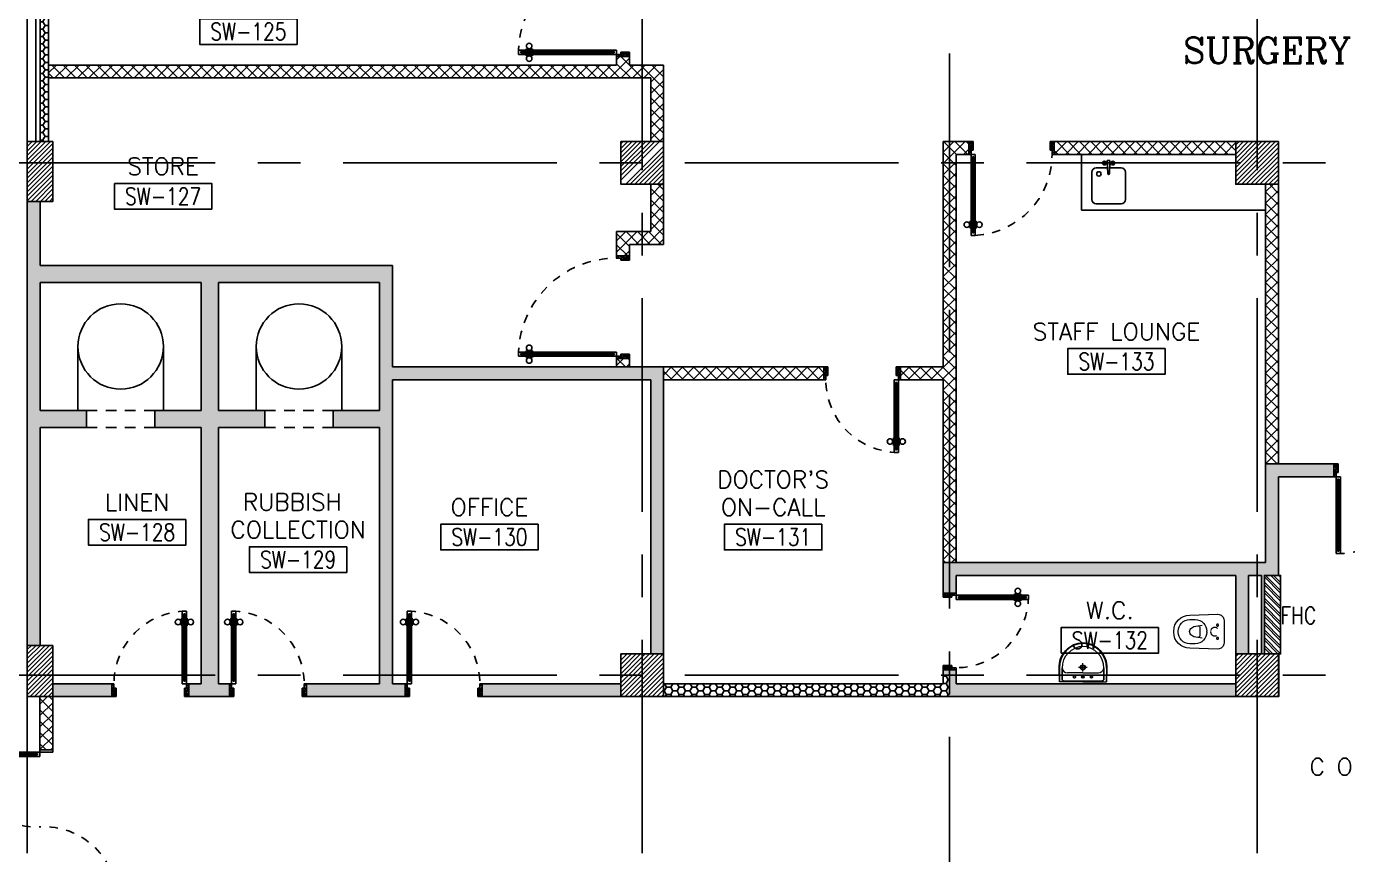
# Model space of a CAD drawing. Extents: x 276011.4 to 276105.3, y 57291.9 to 57371.4.
# Drawn here: x 276062.41 to 276077.87, y 57327.88 to 57337.58 of the extents above; entities that cross this region are included whole.
import ezdxf
from ezdxf.enums import TextEntityAlignment as Align

# ---------------------------------------------------------------- set-up
doc = ezdxf.new("R2010")
doc.units = 0
doc.header["$MEASUREMENT"] = 0
for name, pattern in [('CENTERX2', [4, 2.5, -0.5, 0.5, -0.5]), ('DASHED', [0.75, 0.5, -0.25]), ('HIDDEN', [0.375, 0.25, -0.125]), ('HIDDEN2', [0.1875, 0.125, -0.0625])]:
    doc.linetypes.add(name, pattern=pattern)
doc.layers.get('0').update_dxf_attribs({"linetype": 'CONTINUOUS'})
for name, color, linetype in [('AXES', 11, 'CENTERX2'), ('COL', 5, 'CONTINUOUS'), ('DOOR', 7, 'CONTINUOUS'), ('FHC', 2, 'CONTINUOUS'), ('FIX', 3, 'CONTINUOUS'), ('HAT', 8, 'CONTINUOUS'), ('INSUL', 4, 'CONTINUOUS'), ('ME-FIX', 3, 'CONTINUOUS'), ('RM-BOX', 4, 'CONTINUOUS'), ('RM-NAME', 2, 'CONTINUOUS'), ('RM-NO', 2, 'CONTINUOUS'), ('SHAFT', 3, 'CONTINUOUS'), ('SUNI-FUR', 11, 'CONTINUOUS'), ('WALL', 2, 'CONTINUOUS'), ('WallType', 11, 'CONTINUOUS'), ('WallType2', 3, 'CONTINUOUS')]:
    doc.layers.add(name, color=color, linetype=linetype)
doc.styles.add('ROMANC', font='romanc', dxfattribs={"height": 0.1})
doc.styles.add('ROMANS', font='ROMANS.shx', dxfattribs={"width": 0.6})
pattern_1 = [(0, (0, 0), (0.075, 0.04330127), [0.05, -0.1]), (120, (0, 0), (-0.074999999836, 0.043301270284), [0.05, -0.1]), (60, (0, 0), (1.64e-10, 0.086602540284), [-0.1, 0.05])]
pattern_2 = [(45, (0, 0), (-0.066291260736, 0.066291260736), []), (135, (0, 0), (-0.066291260736, -0.066291260736), [])]

# ---------------------------------------------------------------- blocks, each defined once
blk = doc.blocks.new('RM1')
at = {"layer": 'RM-BOX'}
blk.add_lwpolyline([(570, -200), (-570, -200), (-570, -500), (570, -500)], close=True, dxfattribs=at)
at = {"layer": 'RM-NAME', "style": 'ROMANS'}
for tag, p in [('ROOMNAME1', (0, 324)), ('ROOMNAME2', (0, 0))]:
    blk.add_attdef(tag, text='', height=200, dxfattribs=at).set_placement(p, align=Align.MIDDLE)
at = {"layer": 'RM-NO', "style": 'ROMANS', "width": 0.8}
blk.add_attdef('ROOMNO', text='', height=200, dxfattribs=at).set_placement((0, -350), align=Align.MIDDLE)
blk = doc.blocks.new('*X43')
at = {"color": 0}
for p, q in [((227926, 149490), (228426, 149990)), ((227929, 149546), (228373, 149990)), ((227929, 149599), (228319, 149990)), ((227929, 149652), (228266, 149990)), ((227929, 149705), (228213, 149990)), ((227929, 149758), (228160, 149990)), ((227929, 149811), (228107, 149990)), ((227929, 149864), (228054, 149990)), ((227929, 149917), (228001, 149990)), ((227929, 149970), (227948, 149990)), ((227979, 149490), (228429, 149940)), ((228032, 149490), (228429, 149887)), ((228085, 149490), (228429, 149834)), ((228138, 149490), (228429, 149781)), ((228191, 149490), (228429, 149728)), ((228244, 149490), (228429, 149675)), ((228297, 149490), (228429, 149622)), ((228350, 149490), (228429, 149568)), ((228403, 149490), (228429, 149515))]:
    blk.add_line(p, q, dxfattribs=at)
blk = doc.blocks.new('COL50')
at = {"layer": 'COL'}
blk.add_lwpolyline([(-250, 250), (-250, -250), (250, -250), (250, 250)], close=True, dxfattribs=at)
blk = doc.blocks.new('*X40')
at = {"color": 0}
for p, q in [((235129, 149533), (235585, 149990)), ((235129, 149586), (235532, 149990)), ((235129, 149639), (235479, 149990)), ((235129, 149692), (235426, 149990)), ((235129, 149745), (235373, 149990)), ((235129, 149798), (235320, 149990)), ((235129, 149851), (235267, 149990)), ((235129, 149905), (235214, 149990)), ((235129, 149958), (235161, 149990)), ((235138, 149490), (235629, 149980)), ((235191, 149490), (235629, 149927)), ((235244, 149490), (235629, 149874)), ((235297, 149490), (235629, 149821)), ((235350, 149490), (235629, 149768)), ((235403, 149490), (235629, 149715)), ((235456, 149490), (235629, 149662)), ((235509, 149490), (235629, 149609)), ((235562, 149490), (235629, 149556)), ((235615, 149490), (235629, 149503))]:
    blk.add_line(p, q, dxfattribs=at)
blk = doc.blocks.new('*X44')
at = {"color": 0}
for p, q in [((227929, 155538), (228380, 155990)), ((227929, 155592), (228327, 155990)), ((227929, 155645), (228274, 155990)), ((227929, 155698), (228221, 155990)), ((227929, 155751), (228168, 155990)), ((227929, 155804), (228115, 155990)), ((227929, 155857), (228062, 155990)), ((227929, 155910), (228009, 155990)), ((227929, 155963), (227956, 155990)), ((227986, 155490), (228429, 155932)), ((228039, 155490), (228429, 155879)), ((228092, 155490), (228429, 155826)), ((228145, 155490), (228429, 155773)), ((228198, 155490), (228429, 155720)), ((228251, 155490), (228429, 155667)), ((228304, 155490), (228429, 155614)), ((228357, 155490), (228429, 155561)), ((228410, 155490), (228429, 155508))]:
    blk.add_line(p, q, dxfattribs=at)
blk = doc.blocks.new('*X37')
at = {"color": 0}
for p, q in [((235129, 155526), (235592, 155990)), ((235129, 155579), (235539, 155990)), ((235129, 155632), (235486, 155990)), ((235129, 155685), (235433, 155990)), ((235129, 155738), (235380, 155990)), ((235129, 155791), (235327, 155990)), ((235129, 155844), (235274, 155990)), ((235129, 155897), (235221, 155990)), ((235129, 155950), (235168, 155990)), ((235145, 155490), (235629, 155973)), ((235198, 155490), (235629, 155920)), ((235251, 155490), (235629, 155867)), ((235304, 155490), (235629, 155814)), ((235357, 155490), (235629, 155761)), ((235410, 155490), (235629, 155708)), ((235464, 155490), (235629, 155655)), ((235517, 155490), (235629, 155602)), ((235570, 155490), (235629, 155549)), ((235623, 155490), (235629, 155496))]:
    blk.add_line(p, q, dxfattribs=at)
blk = doc.blocks.new('DOOR100')
at = {"layer": 'DOOR', "color": 0, "linetype": 'ByBlock'}
for p, q in [((-25, 1300), (-75, 1300)), ((-75, 1300), (-25, 1300)), ((-75, 1250), (-75, 1300)), ((-58, 1250), (-75, 1250)), ((-42, 1270), (-58, 1270)), ((-58, 1250), (-58, 1270)), ((-42, 1250), (-42, 1270)), ((-25, 1250), (-42, 1250)), ((-25, 1250), (-25, 1300)), ((-82, 1205), (-91, 1205)), ((-91, 1205), (-91, 1140)), ((-82, 1140), (-91, 1140)), ((-75, 1218), (-82, 1218)), ((-82, 1128), (-82, 1218)), ((-82, 1205), (-82, 1140)), ((-75, 1128), (-82, 1128)), ((-25, 1218), (-18, 1218)), ((-25, 1128), (-18, 1128)), ((-18, 1128), (-18, 1218)), ((-18, 1205), (-9, 1205)), ((-18, 1205), (-18, 1140)), ((-18, 1140), (-9, 1140)), ((-9, 1205), (-9, 1140)), ((-75, 200), (-58, 200)), ((-75, 150), (-75, 200)), ((-58, 200), (-58, 180)), ((-58, 180), (-42, 180)), ((-42, 200), (-25, 200)), ((-42, 180), (-42, 200)), ((-25, 200), (-25, 150)), ((-1200, 0), (-1200, 150)), ((-1200, 150), (-1175, 150)), ((-1200, 150), (-1200, 0)), ((-1150, 0), (-1200, 0)), ((-1175, 150), (-1175, 100)), ((-1175, 100), (-1150, 100)), ((-1150, 100), (-1150, 0)), ((-75, 150), (-25, 150)), ((-50, 100), (-50, 0)), ((-25, 100), (-50, 100)), ((-50, 0), (0, 0)), ((0, 150), (-25, 150)), ((-25, 150), (-25, 100)), ((0, 150), (0, 0))]:
    blk.add_line(p, q, dxfattribs=at)
at = {"layer": 'DOOR', "linetype": 'ByBlock'}
for p, q in [((-75, 1250), (-75, 200)), ((-58, 200), (-58, 1250)), ((-42, 200), (-42, 1250)), ((-25, 200), (-25, 1250)), ((0, 0), (0, 150))]:
    blk.add_line(p, q, dxfattribs=at)
at = {"layer": 'DOOR', "color": 9, "linetype": 'ByBlock'}
for p, q in [((-1150, 0), (-1200, 114)), ((-1150, 0), (-1200, 40)), ((-1150, 0), (-1163, 100)), ((-50, 0), (0, 114)), ((-50, 0), (-37, 100)), ((-50, 0), (0, 40))]:
    blk.add_line(p, q, dxfattribs=at)
at = {"layer": 'DOOR', "color": 0, "linetype": 'ByBlock'}
for centre in [(-124, 1173), (24, 1173)]:
    blk.add_circle(centre, 32.4, dxfattribs=at)
at = {"layer": 'DOOR', "linetype": 'HIDDEN', "ltscale": 0.5}
blk.add_arc((-25, 150), 1150, 90, 180.0001, dxfattribs=at)
at = {"layer": 'DOOR', "color": 9, "linetype": 'ByBlock'}
for centre, radius, start, end in [((-1150, 0), 154, 103.7142, 108.8947), ((-1150, 0), 134, 100.72, 111.8402), ((-1150, 0), 94.4, 90, 121.9818), ((-1150, 0), 74.4, 90, 132.2236), ((-1150, 0), 54.4, 90, 156.7926), ((-1150, 0), 34.4, 90, 180), ((-1150, 0), 14.4, 90, 180), ((-50, 0), 94.4, 58.0182, 90), ((-50, 0), 74.4, 47.7764, 90), ((-50, 0), 54.4, 23.2074, 90), ((-50, 0), 34.4, 0, 90), ((-50, 0), 14.4, 0, 90), ((-50, 0), 134, 68.1598, 79.28), ((-50, 0), 114, 64.0838, 77.3774), ((-50, 0), 154, 71.1053, 76.2858)]:
    blk.add_arc(centre, radius, start, end, dxfattribs=at)
blk = doc.blocks.new('DOOR90')
at = {"layer": 'DOOR', "color": 0, "linetype": 'ByBlock'}
for p, q in [((-150, 0), (-150, -25)), ((-150, 0), (0, 0)), ((0, -50), (0, 0)), ((-1000, -25), (-1000, -75)), ((-1000, -75), (-1000, -25)), ((-950, -25), (-1000, -25)), ((-950, -75), (-1000, -75)), ((-970, -42), (-970, -58)), ((-950, -42), (-970, -42)), ((-950, -58), (-970, -58)), ((-950, -25), (-950, -42)), ((-950, -58), (-950, -75)), ((-918, -25), (-918, -18)), ((-828, -18), (-918, -18)), ((-918, -75), (-918, -82)), ((-828, -82), (-918, -82)), ((-905, -18), (-905, -9)), ((-905, -9), (-840, -9)), ((-905, -18), (-840, -18)), ((-905, -82), (-905, -91)), ((-905, -82), (-840, -82)), ((-905, -91), (-840, -91)), ((-840, -18), (-840, -9)), ((-840, -82), (-840, -91)), ((-828, -25), (-828, -18)), ((-828, -75), (-828, -82)), ((-200, -42), (-200, -25)), ((-200, -25), (-150, -25)), ((-180, -42), (-200, -42)), ((-200, -75), (-200, -58)), ((-200, -58), (-180, -58)), ((-150, -75), (-200, -75)), ((-180, -58), (-180, -42)), ((-150, -75), (-150, -25)), ((-150, -25), (-100, -25)), ((-100, -25), (-100, -50)), ((-100, -50), (0, -50)), ((-150, -900), (-150, -875)), ((-150, -875), (-100, -875)), ((0, -900), (-150, -900)), ((-150, -900), (0, -900)), ((-100, -850), (0, -850)), ((-100, -875), (-100, -850)), ((0, -850), (0, -900))]:
    blk.add_line(p, q, dxfattribs=at)
at = {"layer": 'DOOR', "color": 9, "linetype": 'ByBlock'}
for p, q in [((0, -50), (-114, 0)), ((0, -50), (-40, 0)), ((0, -50), (-100, -37)), ((0, -850), (-114, -900)), ((0, -850), (-100, -863)), ((0, -850), (-40, -900))]:
    blk.add_line(p, q, dxfattribs=at)
at = {"layer": 'DOOR', "linetype": 'ByBlock'}
for p, q in [((-200, -25), (-950, -25)), ((-200, -42), (-950, -42)), ((-200, -58), (-950, -58)), ((-950, -75), (-200, -75))]:
    blk.add_line(p, q, dxfattribs=at)
at = {"layer": 'DOOR', "color": 0, "linetype": 'ByBlock'}
for centre in [(-873, 24), (-873, -124)]:
    blk.add_circle(centre, 32.4, dxfattribs=at)
at = {"layer": 'DOOR', "color": 9, "linetype": 'ByBlock'}
for centre, radius, start, end in [((0, -50), 154, 161.1053, 166.2858), ((0, -50), 134, 158.1598, 169.28), ((0, -50), 94.4, 148.0182, 180), ((0, -50), 74.4, 137.7764, 180), ((0, -50), 114, 154.0838, 167.3774), ((0, -50), 54.4, 113.2074, 180), ((0, -50), 34.4, 90, 180), ((0, -50), 14.4, 90, 180), ((0, -850), 154, 193.7142, 198.8947), ((0, -850), 134, 190.72, 201.8402), ((0, -850), 94.4, 180, 211.9818), ((0, -850), 74.4, 180, 222.2236), ((0, -850), 54.4, 180, 246.7926), ((0, -850), 34.4, 180, 270), ((0, -850), 14.4, 180, 270)]:
    blk.add_arc(centre, radius, start, end, dxfattribs=at)
at = {"layer": 'DOOR', "linetype": 'HIDDEN', "ltscale": 0.5}
blk.add_arc((-150, -25), 850, 180, 270, dxfattribs=at)
blk = doc.blocks.new('A$C272A55A0')
at = {"layer": 'DOOR', "color": 0, "linetype": 'ByBlock'}
for p, q in [((0, 900), (0, 1050)), ((50, 1050), (0, 1050)), ((25, 950), (50, 950)), ((25, 900), (25, 950)), ((50, 950), (50, 1050)), ((1750, 950), (1750, 1050)), ((1750, 1050), (1800, 1050)), ((1775, 950), (1750, 950)), ((1775, 900), (1775, 950)), ((1800, 1050), (1800, 900)), ((0, 900), (25, 900)), ((75, 900), (25, 900)), ((25, 850), (25, 900)), ((42, 850), (25, 850)), ((58, 870), (42, 870)), ((42, 870), (42, 850)), ((58, 850), (58, 870)), ((75, 850), (58, 850)), ((75, 900), (75, 850)), ((1725, 900), (1775, 900)), ((1725, 900), (1725, 850)), ((1725, 850), (1742, 850)), ((1742, 870), (1758, 870)), ((1742, 850), (1742, 870)), ((1758, 870), (1758, 850)), ((1758, 850), (1775, 850)), ((1800, 900), (1775, 900)), ((1775, 850), (1775, 900)), ((1718, 160), (1709, 160)), ((1709, 95), (1709, 160)), ((1725, 173), (1718, 173)), ((1718, 173), (1718, 83)), ((1718, 95), (1718, 160)), ((1775, 173), (1782, 173)), ((1782, 173), (1782, 83)), ((1782, 160), (1791, 160)), ((1782, 95), (1782, 160)), ((1791, 95), (1791, 160)), ((25, 50), (42, 50)), ((25, 50), (25, 0)), ((25, 0), (75, 0)), ((75, 0), (25, 0)), ((42, 50), (42, 30)), ((42, 30), (58, 30)), ((58, 50), (75, 50)), ((58, 50), (58, 30)), ((75, 50), (75, 0)), ((1718, 95), (1709, 95)), ((1725, 83), (1718, 83)), ((1742, 50), (1725, 50)), ((1725, 50), (1725, 0)), ((1775, 0), (1725, 0)), ((1725, 0), (1775, 0)), ((1742, 50), (1742, 30)), ((1758, 30), (1742, 30)), ((1775, 50), (1758, 50)), ((1758, 50), (1758, 30)), ((1775, 83), (1782, 83)), ((1775, 50), (1775, 0)), ((1782, 95), (1791, 95))]:
    blk.add_line(p, q, dxfattribs=at)
at = {"layer": 'DOOR', "color": 9, "linetype": 'ByBlock'}
for p, q in [((50, 1050), (0, 1010)), ((50, 1050), (0, 937)), ((50, 1050), (37, 950)), ((1750, 1050), (1800, 1010)), ((1750, 1050), (1800, 937)), ((1750, 1050), (1763, 950))]:
    blk.add_line(p, q, dxfattribs=at)
at = {"layer": 'DOOR', "linetype": 'ByBlock'}
for p, q in [((25, 850), (25, 50)), ((42, 850), (42, 50)), ((58, 850), (58, 50)), ((75, 50), (75, 850)), ((1725, 50), (1725, 850)), ((1742, 850), (1742, 50)), ((1758, 850), (1758, 50)), ((1775, 850), (1775, 50))]:
    blk.add_line(p, q, dxfattribs=at)
at = {"layer": 'DOOR', "color": 0, "linetype": 'ByBlock'}
for centre in [(1676, 128), (1824, 128)]:
    blk.add_circle(centre, 32.4, dxfattribs=at)
at = {"layer": 'DOOR', "color": 9, "linetype": 'ByBlock'}
for centre, radius, start, end in [((50, 1050), 54.4, 203.2074, 270), ((50, 1050), 74.4, 227.7764, 270), ((50, 1050), 94.4, 238.0182, 270), ((50, 1050), 114, 244.0838, 257.3774), ((50, 1050), 34.4, 180, 270), ((50, 1050), 14.4, 180, 270), ((1750, 1050), 14.4, 270, 0), ((1750, 1050), 34.4, 270, 0), ((1750, 1050), 54.4, 270, 336.7926), ((1750, 1050), 74.4, 270, 312.2236), ((1750, 1050), 94.4, 270, 301.9818), ((1750, 1050), 114, 282.6226, 295.9162), ((50, 1050), 134, 248.1598, 259.28), ((50, 1050), 154, 251.1053, 256.2858), ((1750, 1050), 134, 280.72, 291.8402), ((1750, 1050), 154, 283.7142, 288.8947)]:
    blk.add_arc(centre, radius, start, end, dxfattribs=at)
at = {"layer": 'DOOR', "linetype": 'HIDDEN', "ltscale": 0.5}
for centre, start, end in [((50, 851), 268.3174, 3.2965), ((1750, 851), 176.7035, 271.6826)]:
    blk.add_arc(centre, 851, start, end, dxfattribs=at)
at = {"layer": 'WALL', "linetype": 'ByBlock'}
blk.add_line((1800, 900), (1800, 1050), dxfattribs=at)
blk = doc.blocks.new('C11')
at = {"layer": 'HAT'}
h = blk.add_hatch(dxfattribs=at)
h.set_pattern_fill('ANSI31', color=256, scale=300, style=0)
h.set_pattern_definition([(45, (-248556.182, -75061.005), (-26.5165043, 26.5165043), [])])
h.paths.add_polyline_path([(300, 700), (0, 700), (0, 350), (300, 350)])
h.paths.add_polyline_path([(300, 350), (0, 350), (0, 0), (300, 0)])
at = {"layer": 'COL'}
blk.add_lwpolyline([(300, 700), (300, 0), (0, 0), (0, 700)], close=True, dxfattribs=at)
blk = doc.blocks.new('DOOR-10')
at = {"layer": 'DOOR', "color": 0, "linetype": 'ByBlock'}
for p, q in [((-26, 1100), (-76, 1100)), ((-76, 1100), (-26, 1100)), ((-76, 1050), (-76, 1100)), ((-26, 1050), (-26, 1100)), ((-83, 1005), (-92, 1005)), ((-92, 1005), (-92, 940)), ((-83, 940), (-92, 940)), ((-76, 1018), (-83, 1018)), ((-83, 928), (-83, 1018)), ((-83, 1005), (-83, 940)), ((-59, 1050), (-76, 1050)), ((-43, 1070), (-59, 1070)), ((-59, 1050), (-59, 1070)), ((-43, 1050), (-43, 1070)), ((-26, 1050), (-43, 1050)), ((-26, 1018), (-18, 1018)), ((-18, 928), (-18, 1018)), ((-18, 1005), (-9, 1005)), ((-18, 1005), (-18, 940)), ((-18, 940), (-9, 940)), ((-9, 1005), (-9, 940)), ((-76, 928), (-83, 928)), ((-26, 928), (-18, 928)), ((-76, 200), (-59, 200)), ((-76, 150), (-76, 200)), ((-59, 200), (-59, 180)), ((-59, 180), (-43, 180)), ((-43, 200), (-26, 200)), ((-43, 180), (-43, 200)), ((-26, 200), (-26, 150)), ((-1001, 0), (-1001, 150)), ((-1001, 150), (-976, 150)), ((-1001, 150), (-1001, 0)), ((-951, 0), (-1001, 0)), ((-976, 150), (-976, 100)), ((-976, 100), (-951, 100)), ((-951, 100), (-951, 0)), ((-76, 150), (-26, 150)), ((-51, 100), (-51, 0)), ((-26, 100), (-51, 100)), ((-51, 0), (-1, 0)), ((-1, 150), (-26, 150)), ((-26, 150), (-26, 100))]:
    blk.add_line(p, q, dxfattribs=at)
at = {"layer": 'DOOR', "linetype": 'ByBlock'}
for p, q in [((-76, 1050), (-76, 200)), ((-59, 200), (-59, 1050)), ((-43, 200), (-43, 1050)), ((-26, 200), (-26, 1050))]:
    blk.add_line(p, q, dxfattribs=at)
at = {"layer": 'DOOR', "color": 9, "linetype": 'ByBlock'}
for p, q in [((-951, 0), (-1001, 114)), ((-951, 0), (-1001, 40)), ((-951, 0), (-964, 100)), ((-51, 0), (-1, 114)), ((-51, 0), (-37, 100)), ((-51, 0), (-1, 40)), ((-1, 0), (-1, 150))]:
    blk.add_line(p, q, dxfattribs=at)
at = {"layer": 'DOOR', "color": 0, "linetype": 'ByBlock'}
for centre in [(-124, 973), (23, 973)]:
    blk.add_circle(centre, 32.4, dxfattribs=at)
at = {"layer": 'DOOR', "linetype": 'HIDDEN', "ltscale": 0.5}
blk.add_arc((-23, 149), 952, 93.1482, 179.9482, dxfattribs=at)
at = {"layer": 'DOOR', "color": 9, "linetype": 'ByBlock'}
for centre, radius, start, end in [((-951, 0), 154, 103.7142, 108.8947), ((-951, 0), 134, 100.72, 111.8402), ((-951, 0), 94.4, 90, 121.9818), ((-951, 0), 74.4, 90, 132.2236), ((-951, 0), 54.4, 90, 156.7926), ((-951, 0), 34.4, 90, 180), ((-951, 0), 14.4, 90, 180), ((-51, 0), 94.4, 58.0182, 90), ((-51, 0), 74.4, 47.7764, 90), ((-51, 0), 54.4, 23.2074, 90), ((-51, 0), 34.4, 0, 90), ((-51, 0), 14.4, 0, 90), ((-51, 0), 134, 68.1598, 79.28), ((-51, 0), 114, 64.0838, 77.3774), ((-51, 0), 154, 71.1053, 76.2858)]:
    blk.add_arc(centre, radius, start, end, dxfattribs=at)
blk = doc.blocks.new('fe-door')
at = {"layer": 'DOOR', "color": 0, "linetype": 'ByBlock'}
for p, q in [((-900, 1775), (-900, 1725)), ((-900, 1725), (-900, 1775)), ((-850, 1775), (-900, 1775)), ((-850, 1725), (-900, 1725)), ((-870, 1758), (-870, 1742)), ((-850, 1758), (-870, 1758)), ((-850, 1742), (-870, 1742)), ((-850, 1775), (-850, 1758)), ((-850, 1742), (-850, 1725)), ((-818, 1775), (-818, 1782)), ((-728, 1782), (-818, 1782)), ((-818, 1725), (-818, 1718)), ((-728, 1718), (-818, 1718)), ((-805, 1782), (-805, 1791)), ((-805, 1791), (-740, 1791)), ((-805, 1782), (-740, 1782)), ((-805, 1718), (-805, 1709)), ((-805, 1718), (-740, 1718)), ((-805, 1709), (-740, 1709)), ((-740, 1782), (-740, 1791)), ((-740, 1718), (-740, 1709)), ((-728, 1775), (-728, 1782)), ((-728, 1725), (-728, 1718)), ((-50, 1758), (-50, 1775)), ((-50, 1775), (0, 1775)), ((-30, 1758), (-50, 1758)), ((-50, 1725), (-50, 1742)), ((-50, 1742), (-30, 1742)), ((0, 1725), (-50, 1725)), ((-30, 1742), (-30, 1758)), ((150, 1800), (0, 1800)), ((0, 1800), (0, 1775)), ((0, 1725), (0, 1775)), ((0, 1775), (150, 1775)), ((150, 1775), (150, 1800)), ((0, 75), (0, 25)), ((0, 75), (50, 75)), ((0, 0), (0, 25)), ((0, 25), (50, 25)), ((150, 25), (0, 25)), ((0, 0), (150, 0)), ((30, 58), (30, 42)), ((50, 58), (30, 58)), ((30, 42), (50, 42)), ((50, 75), (50, 58)), ((50, 42), (50, 25)), ((150, 25), (150, 0)), ((850, 58), (850, 75)), ((850, 75), (900, 75)), ((850, 58), (870, 58)), ((850, 25), (850, 42)), ((850, 42), (870, 42)), ((850, 25), (900, 25)), ((870, 42), (870, 58)), ((900, 25), (900, 75)), ((900, 75), (900, 25))]:
    blk.add_line(p, q, dxfattribs=at)
at = {"layer": 'DOOR', "linetype": 'ByBlock'}
for p, q in [((-50, 1775), (-850, 1775)), ((-50, 1758), (-850, 1758)), ((-50, 1742), (-850, 1742)), ((-850, 1725), (-50, 1725)), ((850, 75), (50, 75)), ((50, 58), (850, 58)), ((50, 42), (850, 42)), ((50, 25), (850, 25))]:
    blk.add_line(p, q, dxfattribs=at)
at = {"layer": 'DOOR', "color": 0, "linetype": 'ByBlock'}
for centre in [(-773, 1824), (-773, 1676)]:
    blk.add_circle(centre, 32.4, dxfattribs=at)
at = {"layer": 'DOOR', "linetype": 'HIDDEN', "ltscale": 0.5}
for centre, start, end in [((-49, 1750), 178.3174, 273.2965), ((49, 50), 358.3174, 93.2965)]:
    blk.add_arc(centre, 851, start, end, dxfattribs=at)
at = {"layer": 'WALL'}
for p, q in [((0, 1800), (150, 1800)), ((0, 0), (150, 0))]:
    blk.add_line(p, q, dxfattribs=at)
at = {"layer": 'WALL', "linetype": 'ByBlock'}
blk.add_line((0, 1800), (150, 1800), dxfattribs=at)
blk = doc.blocks.new('LAV1')
at = {"layer": 'FIX', "linetype": 'ByBlock', "ltscale": 0.3}
for p, q in [((-280, 210), (-275, 50)), ((-245, 210), (-245, 85)), ((245, 210), (245, 85)), ((280, 210), (275, 50)), ((0, 60), (-220, 60)), ((0, 60), (220, 60))]:
    blk.add_line(p, q, dxfattribs=at)
at = {"layer": 'FIX', "linetype": 'Continuous', "lineweight": 20}
for p, q in [((-275, 210), (-275, 50)), ((0, 155), (-181, 155)), ((0, 155), (181, 155)), ((275, 210), (275, 50)), ((0, 50), (-275, 50)), ((0, 50), (-252, 50)), ((0, 50), (252, 50)), ((0, 50), (275, 50))]:
    blk.add_line(p, q, dxfattribs=at)
at = {"layer": 'FIX', "linetype": 'DASHED', "lineweight": 20, "ltscale": 0.05}
for p, q in [((50, 220), (-50, 220)), ((0, 170), (0, 270)), ((0, 170), (0, 270))]:
    blk.add_line(p, q, dxfattribs=at)
at = {"layer": 'FIX', "lineweight": 20}
for p, q in [((16, 107), (-15, 107)), ((0, 92), (0, 123))]:
    blk.add_line(p, q, dxfattribs=at)
for centre, radius in [((0, 220), 29.5), ((0, 220), 22.5), ((0, 107), 15.5)]:
    blk.add_circle(centre, radius, dxfattribs=at)
at = {"layer": 'FIX', "linetype": 'HIDDEN', "lineweight": 20, "ltscale": 0.05}
for centre in [(-100, 107), (100, 107)]:
    blk.add_circle(centre, 12.4, dxfattribs=at)
at = {"layer": 'FIX', "linetype": 'ByBlock', "ltscale": 0.3}
for centre, radius, start, end in [((7, 220), 287, 91.3776, 182.0064), ((-7, 220), 287, 357.9936, 88.6224), ((-220, 85), 24.9, 179.7021, 269.9486), ((220, 85), 24.9, 270.0514, 0.2979)]:
    blk.add_arc(centre, radius, start, end, dxfattribs=at)
at = {"layer": 'FIX', "linetype": 'Continuous', "lineweight": 20}
for centre, radius, start, end in [((8, 217), 283, 91.6988, 181.351), ((8, 212), 253, 91.7328, 180.4884), ((-8, 217), 283, 358.649, 88.3012), ((-8, 212), 253, 359.5116, 88.2672), ((-179, 222), 66.9, 190.2006, 268.0786), ((179, 222), 66.9, 271.9214, 349.7994)]:
    blk.add_arc(centre, radius, start, end, dxfattribs=at)
blk = doc.blocks.new('WC1')
at = {"layer": 'FIX', "lineweight": 20}
for p, q in [((-210, 204), (-538, 194)), ((-727, 5), (-727, -5)), ((-674, 5), (-674, -5)), ((-534, 24), (-540, 0)), ((-540, 0), (-534, -24)), ((-475, 141), (-538, 141)), ((-395, 76), (-490, 60)), ((-339, 5), (-339, -5)), ((-538, -141), (-475, -141)), ((-490, -60), (-395, -76)), ((-538, -194), (-210, -204))]:
    blk.add_line(p, q, dxfattribs=at)
at = {"layer": 'FIX', "linetype": 'Continuous', "lineweight": 20}
blk.add_line((-420, -47), (-420, 45), dxfattribs=at)
at = {"layer": 'FIX', "lineweight": 20}
blk.add_lwpolyline([(-213, -204), (-210, -204, 0.414214), (-137, -131), (-137, 0), (-137, 131, 0.414214), (-210, 204)], format="xyb", dxfattribs=at)
at = {"layer": 'FIX', "linetype": 'HIDDEN2', "lineweight": 20, "ltscale": 0.3}
blk.add_circle((-245, 0), 49.8, dxfattribs=at)
at = {"layer": 'FIX', "linetype": 'HIDDEN', "lineweight": 20, "ltscale": 0.05}
for centre in [(-213, 78), (-213, -77)]:
    blk.add_circle(centre, 11.6, dxfattribs=at)
at = {"layer": 'FIX', "lineweight": 20}
for centre, radius, start, end in [((-538, 5), 189, 90, 180), ((-538, 5), 136, 90, 180), ((-473, -7), 68.2, 128.9242, 152.8468), ((-464, -18), 82, 108.496, 128.9242), ((-475, 5), 136, 360, 90), ((-538, -5), 189, 180, 270), ((-538, -5), 136, 180, 270), ((-473, 7), 68.2, 207.1532, 231.0758), ((-464, 18), 82, 231.0758, 251.504), ((-475, -5), 136, 270, 0)]:
    blk.add_arc(centre, radius, start, end, dxfattribs=at)
at = {"layer": 'FIX', "linetype": 'Continuous', "lineweight": 20}
for centre, start, end in [((-443, 46), 357.6662, 91.6121), ((-442, -46), 268.3879, 2.3338)]:
    blk.add_arc(centre, 22.3, start, end, dxfattribs=at)

msp = doc.modelspace()

# ---------------------------------------------------------------- hatches: boundary and pattern name
at = {"layer": 'FHC', "linetype": 'ByBlock', "ltscale": 0.3}
h = msp.add_hatch(dxfattribs=at)
h.set_pattern_fill('ANSI32', color=11, scale=0.175, angle=90, style=0)
h.set_pattern_definition([(135, (276108.141604, 57098.036745), (-0.046403883, -0.046403883), []), (135, (276108.141604, 57098.06768), (-0.046403883, -0.046403883), [])])
h.paths.add_polyline_path([(276077.0906, 57331.1529), (276076.9006, 57331.1529), (276076.9006, 57330.2329), (276077.0906, 57330.2329)])
h.paths.add_polyline_path([(276077.5117, 57330.0203), (276077.0909, 57330.0203), (276077.0909, 57330.2828), (276077.5117, 57330.2828)], flags=9)
at = {"layer": 'HAT'}
h = msp.add_hatch(dxfattribs=at)
h.set_pattern_fill('ANSI31', color=256, scale=0.3, style=0)
h.set_pattern_definition([(45, (275761.879317, 57274.97192), (-0.0265165043, 0.0265165043), [])])
h.paths.add_polyline_path([(276062.7155, 57330.3329), (276062.4155, 57330.3329), (276062.4155, 57329.9829), (276062.7155, 57329.9829)])
h.paths.add_polyline_path([(276062.7155, 57329.9829), (276062.4155, 57329.9829), (276062.4155, 57329.7329), (276062.7155, 57329.7329)])
at = {"layer": 'WallType', "linetype": 'ByBlock', "ltscale": 0.3}
h = msp.add_hatch(dxfattribs=at)
h.set_pattern_fill('ANSI37', color=256, scale=0.75, style=0)
h.set_pattern_definition(pattern_2)
h.paths.add_polyline_path([(276069.6155, 57337.1279), (276069.4655, 57337.1279), (276069.4655, 57337.2284), (276069.3155, 57337.2284), (276069.3155, 57337.1279), (276062.6655, 57337.1279), (276062.6655, 57336.9779), (276069.6155, 57336.9779)])
h.paths.add_polyline_path([(276069.8655, 57337.1279), (276069.6155, 57337.1279), (276069.6155, 57336.9779), (276069.7155, 57336.9779), (276069.7155, 57336.2329), (276069.8655, 57336.2329)])
h.paths.add_polyline_path([(276069.8655, 57335.7329), (276069.7155, 57335.7329), (276069.7155, 57335.1779), (276069.6155, 57335.1779), (276069.6155, 57335.0279), (276069.8655, 57335.0279)])
h.paths.add_polyline_path([(276069.4655, 57333.6934), (276069.3155, 57333.6934), (276069.3155, 57333.5929), (276069.4655, 57333.5929)])
h.paths.add_polyline_path([(276069.4655, 57335.0279), (276069.6155, 57335.0279), (276069.6155, 57335.1779), (276069.3155, 57335.1779), (276069.3155, 57334.8934), (276069.4655, 57334.8934)])
h = msp.add_hatch(dxfattribs=at)
h.set_pattern_fill('ANSI37', color=256, scale=0.75, style=0)
h.set_pattern_definition(pattern_2)
h.paths.add_polyline_path([(276071.7405, 57333.5929), (276069.8655, 57333.5929), (276069.8655, 57333.4429), (276071.7405, 57333.4429)])
h.paths.add_polyline_path([(276073.2155, 57335.9829), (276073.1405, 57335.9829), (276073.1405, 57333.5929), (276072.6405, 57333.5929), (276072.6405, 57333.4429), (276073.1405, 57333.4429), (276073.1405, 57331.3029), (276073.2155, 57331.3029)])
h.paths.add_polyline_path([(276073.2905, 57335.9829), (276073.2155, 57335.9829), (276073.2155, 57331.3029), (276073.2905, 57331.3029)])
h.paths.add_polyline_path([(276073.4405, 57336.2329), (276073.2155, 57336.2329), (276073.2155, 57335.9829), (276073.2905, 57335.9829), (276073.2905, 57336.0829), (276073.4405, 57336.0829)])
h.paths.add_polyline_path([(276073.2155, 57336.2329), (276073.1405, 57336.2329), (276073.1405, 57335.9829), (276073.2155, 57335.9829)])
h.paths.add_polyline_path([(276076.5656, 57336.2329), (276074.4405, 57336.2329), (276074.4405, 57336.0829), (276076.5656, 57336.0829)])
h.paths.add_polyline_path([(276077.0656, 57335.7329), (276076.9155, 57335.7329), (276076.9155, 57332.4579), (276077.0656, 57332.4579)])
h = msp.add_hatch(dxfattribs=at)
h.set_pattern_fill('ANSI37', color=256, scale=0.75, style=0)
h.set_pattern_definition(pattern_2)
h.paths.add_polyline_path([(276062.7135, 57329.7329), (276062.5635, 57329.7329), (276062.5635, 57329.1079), (276062.7135, 57329.1079)])
h.paths.add_polyline_path([(276062.7135, 57327.3079), (276062.5635, 57327.3079), (276062.5635, 57326.6829), (276062.7135, 57326.6829)])
at = {"layer": 'WallType2', "linetype": 'ByBlock', "ltscale": 0.3}
h = msp.add_hatch(dxfattribs=at)
h.set_pattern_fill('HONEY', color=256, scale=0.4, style=0)
h.set_pattern_definition(pattern_1)
h.paths.add_polyline_path([(276062.6655, 57337.1279), (276062.6655, 57338.6829), (276062.5655, 57338.6829), (276062.5655, 57336.2329), (276062.6655, 57336.2329)])
h = msp.add_hatch(dxfattribs=at)
h.set_pattern_fill('HONEY', color=256, scale=0.4, style=0)
h.set_pattern_definition(pattern_1)
h.paths.add_polyline_path([(276066.6905, 57334.7829), (276062.5655, 57334.7829), (276062.5655, 57335.5329), (276062.4155, 57335.5329), (276062.4155, 57330.3329), (276062.5655, 57330.3329), (276062.5655, 57332.8829), (276063.1092, 57332.8829), (276063.1092, 57333.0829), (276062.5655, 57333.0829), (276062.5655, 57334.5829), (276064.453, 57334.5829), (276064.453, 57333.0829), (276063.9092, 57333.0829), (276063.9092, 57332.8829), (276064.453, 57332.8829), (276064.453, 57329.9829), (276064.653, 57329.9829), (276064.653, 57332.8829), (276065.1967, 57332.8829), (276065.1967, 57333.0829), (276064.653, 57333.0829), (276064.653, 57334.5829), (276066.5405, 57334.5829), (276066.5405, 57333.0829), (276065.9967, 57333.0829), (276065.9967, 57332.8829), (276066.5405, 57332.8829), (276066.5405, 57329.9829), (276066.6905, 57329.9829), (276066.6905, 57333.4429), (276069.6155, 57333.4429), (276069.6155, 57333.5929), (276069.3155, 57333.5929), (276066.6905, 57333.5929)])
h.paths.add_polyline_path([(276069.8655, 57333.5929), (276069.6155, 57333.5929), (276069.6155, 57333.4429), (276069.7155, 57333.4429), (276069.7155, 57330.2329), (276069.8655, 57330.2329)])
h.paths.add_polyline_path([(276066.8405, 57329.8829), (276066.6905, 57329.8829), (276066.6905, 57329.9829), (276066.5405, 57329.9829), (276066.5405, 57329.8829), (276065.683, 57329.8829), (276065.683, 57329.7329), (276066.8405, 57329.7329)])
h.paths.add_polyline_path([(276069.3655, 57329.8829), (276067.7405, 57329.8829), (276067.7405, 57329.7329), (276069.3655, 57329.7329)])
h.paths.add_polyline_path([(276064.783, 57329.8829), (276064.653, 57329.8829), (276064.653, 57329.9829), (276064.453, 57329.9829), (276064.453, 57329.8829), (276064.3054, 57329.8829), (276064.3054, 57329.7329), (276064.783, 57329.7329)])
h.paths.add_polyline_path([(276063.4054, 57329.8829), (276062.7155, 57329.8829), (276062.7155, 57329.7329), (276063.4054, 57329.7329)])
h = msp.add_hatch(dxfattribs=at)
h.set_pattern_fill('HONEY', color=256, scale=0.4, style=0)
h.set_pattern_definition(pattern_1)
h.paths.add_polyline_path([(276076.8155, 57331.3029), (276073.2155, 57331.3029), (276073.2155, 57330.9455), (276073.2905, 57330.9455), (276073.2905, 57331.153), (276076.5655, 57331.153), (276076.5655, 57330.2329), (276076.7156, 57330.2329), (276076.7156, 57331.1528), (276076.8155, 57331.1528)])
h.paths.add_polyline_path([(276073.2155, 57331.3029), (276073.1405, 57331.3029), (276073.1405, 57330.9455), (276073.2155, 57330.9455)])
h.paths.add_polyline_path([(276077.0656, 57332.3079), (276077.7156, 57332.3079), (276077.7156, 57332.4579), (276076.9155, 57332.4579), (276076.9155, 57331.3029), (276076.8155, 57331.3029), (276076.8155, 57331.1528), (276076.8656, 57331.1528), (276076.8656, 57330.2329), (276076.9006, 57330.2329), (276076.9006, 57331.1529), (276077.0656, 57331.1529)])
h.paths.add_polyline_path([(276076.5656, 57329.8829), (276073.2905, 57329.8829), (276073.2905, 57329.9829), (276073.2155, 57329.9829), (276073.2155, 57329.7329), (276076.5656, 57329.7329)])
h.paths.add_polyline_path([(276073.2905, 57330.0455), (276073.2155, 57330.0455), (276073.2155, 57329.9829), (276073.2905, 57329.9829)])
h.paths.add_polyline_path([(276073.2155, 57330.0455), (276073.1405, 57330.0455), (276073.1405, 57329.9829), (276073.2155, 57329.9829)])
h = msp.add_hatch(dxfattribs=at)
h.set_pattern_fill('HONEY', color=256, scale=0.4, style=0)
h.set_pattern_definition(pattern_1)
h.paths.add_polyline_path([(276073.2155, 57329.9829), (276073.1405, 57329.9829), (276073.1405, 57329.8829), (276069.8655, 57329.8829), (276069.8655, 57329.7329), (276073.2155, 57329.7329)])

# ---------------------------------------------------------------- linework, layer by layer
at = {"layer": 'AXES'}
for p, q in [((276069.6155, 57291.8986), (276069.6155, 57370.7113)), ((276076.8155, 57291.8986), (276076.8155, 57370.7113)), ((276062.4155, 57291.8986), (276062.4155, 57370.3613)), ((276073.2155, 57298.7629), (276073.2155, 57357.5829)), ((276104.6155, 57335.9829), (276036.5755, 57335.9829)), ((276104.6155, 57335.9829), (276052.5255, 57335.9829)), ((276104.6155, 57329.9829), (276052.5255, 57329.9829))]:
    msp.add_line(p, q, dxfattribs=at)
at = {"layer": 'COL'}
msp.add_lwpolyline([(276062.7155, 57330.3329), (276062.7155, 57329.7329), (276062.4155, 57329.7329), (276062.4155, 57330.3329)], close=True, dxfattribs=at)
at = {"layer": 'FHC', "linetype": 'ByBlock', "ltscale": 0.3}
msp.add_lwpolyline([(276076.9006, 57330.2329), (276076.9006, 57331.1529), (276077.0906, 57331.1529), (276077.0906, 57330.2329)], close=True, dxfattribs=at)
at = {"layer": 'INSUL'}
for p, q in [((276062.5655, 57336.2329), (276062.5655, 57338.6829)), ((276062.5155, 57336.2329), (276062.5155, 57338.5329))]:
    msp.add_line(p, q, dxfattribs=at)
at = {"layer": 'ME-FIX'}
for p, q in [((276074.761, 57335.4309), (276074.761, 57336.0809)), ((276074.761, 57336.0809), (276074.761, 57335.4309)), ((276075.0607, 57336.0124), (276075.0928, 57336.0124)), ((276075.0607, 57336.0124), (276075.0668, 57335.8571)), ((276075.0928, 57336.0124), (276075.0867, 57335.8571)), ((276074.8804, 57335.5533), (276074.8804, 57335.8743)), ((276074.9303, 57335.9242), (276075.0668, 57335.9242)), ((276075.0867, 57335.9242), (276075.2232, 57335.9242)), ((276075.2731, 57335.8743), (276075.2731, 57335.5533)), ((276074.761, 57335.4309), (276076.9154, 57335.4309)), ((276075.2232, 57335.5034), (276074.9303, 57335.5034))]:
    msp.add_line(p, q, dxfattribs=at)
for centre, radius in [((276075.027, 57335.9813), 0.0217), ((276075.027, 57335.9813), 0.014), ((276075.1265, 57335.9813), 0.0217), ((276075.1265, 57335.9813), 0.014), ((276074.9623, 57335.8548), 0.0255)]:
    msp.add_circle(centre, radius, dxfattribs=at)
for centre, radius, start, end in [((276074.9303, 57335.8743), 0.0499, 90, 180), ((276075.0767, 57335.8571), 0.00997, 180, 0), ((276075.2232, 57335.8743), 0.0499, 0, 90), ((276074.9303, 57335.5533), 0.0499, 180, 270), ((276075.2232, 57335.5533), 0.0499, 270, 0)]:
    msp.add_arc(centre, radius, start, end, dxfattribs=at)
at = {"layer": 'SHAFT', "linetype": 'ByBlock', "ltscale": 0.3}
for p, q in [((276063.0092, 57333.8329), (276063.0092, 57333.0829)), ((276064.0092, 57333.8329), (276064.0092, 57333.0829)), ((276065.0967, 57333.8329), (276065.0967, 57333.0829)), ((276066.0967, 57333.8329), (276066.0967, 57333.0829))]:
    msp.add_line(p, q, dxfattribs=at)
for centre in [(276063.5092, 57333.8329), (276065.5967, 57333.8329)]:
    msp.add_circle(centre, 0.5, dxfattribs=at)
at = {"layer": 'SUNI-FUR', "linetype": 'HIDDEN2'}
for p, q in [((276063.1092, 57333.0829), (276063.9092, 57333.0829)), ((276065.1967, 57333.0829), (276065.9967, 57333.0829)), ((276063.1092, 57332.8829), (276063.9092, 57332.8829)), ((276065.1967, 57332.8829), (276065.9967, 57332.8829))]:
    msp.add_line(p, q, dxfattribs=at)
at = {"layer": 'WALL'}
for p, q in [((276062.4155, 57336.2329), (276062.4155, 57338.6829)), ((276062.6655, 57337.1279), (276062.6655, 57338.6829)), ((276062.6655, 57336.2329), (276062.6655, 57337.1279)), ((276062.6655, 57337.1279), (276069.3155, 57337.1279)), ((276069.4655, 57337.1279), (276069.8655, 57337.1279)), ((276062.6655, 57336.9779), (276069.7155, 57336.9779)), ((276073.4405, 57336.2329), (276073.1405, 57336.2329)), ((276073.1405, 57333.5929), (276073.1405, 57336.2329)), ((276073.4405, 57336.0829), (276073.4405, 57336.2329)), ((276076.5655, 57336.2329), (276074.4405, 57336.2329)), ((276074.4405, 57336.0829), (276074.4405, 57336.2329)), ((276073.4405, 57336.0829), (276073.2905, 57336.0829)), ((276073.2905, 57331.3029), (276073.2905, 57336.0829)), ((276076.5655, 57336.0829), (276074.4405, 57336.0829)), ((276069.7155, 57335.1779), (276069.7155, 57335.7329)), ((276069.8655, 57335.0279), (276069.8655, 57335.7329)), ((276069.8655, 57335.0279), (276069.8655, 57335.7329)), ((276076.9155, 57331.3029), (276076.9155, 57335.7329)), ((276077.0656, 57332.4579), (276077.0656, 57335.7329)), ((276062.4155, 57335.5829), (276062.4155, 57330.3329)), ((276062.5655, 57335.5329), (276062.5655, 57334.7829)), ((276069.3155, 57335.1779), (276069.7155, 57335.1779)), ((276069.4655, 57335.0279), (276069.8655, 57335.0279)), ((276062.5655, 57334.7829), (276066.6905, 57334.7829)), ((276066.6905, 57334.7829), (276066.6905, 57333.5929)), ((276062.5655, 57334.5829), (276062.5655, 57333.0829)), ((276062.5655, 57334.5829), (276064.453, 57334.5829)), ((276062.5655, 57334.5829), (276062.5655, 57333.5929)), ((276064.453, 57334.5829), (276064.453, 57333.0829)), ((276064.653, 57334.5829), (276066.5405, 57334.5829)), ((276064.653, 57334.5829), (276064.653, 57333.0829)), ((276066.5405, 57334.5829), (276066.5405, 57333.0829)), ((276069.3155, 57333.5929), (276066.6905, 57333.5929)), ((276071.7405, 57333.5929), (276069.3155, 57333.5929)), ((276069.7155, 57333.5929), (276069.4655, 57333.5929)), ((276069.8655, 57330.2329), (276069.8655, 57333.5929)), ((276071.7405, 57333.4429), (276071.7405, 57333.5929)), ((276073.1405, 57333.5929), (276072.6405, 57333.5929)), ((276072.6405, 57333.4429), (276072.6405, 57333.5929)), ((276066.6905, 57333.4429), (276069.7155, 57333.4429)), ((276066.6905, 57333.4429), (276066.6905, 57329.8829)), ((276069.7155, 57330.2329), (276069.7155, 57333.4429)), ((276069.8655, 57333.4429), (276071.7405, 57333.4429)), ((276072.6405, 57333.4429), (276073.1405, 57333.4429)), ((276073.1405, 57330.9455), (276073.1405, 57333.4429)), ((276062.5655, 57333.0829), (276063.1092, 57333.0829)), ((276063.1092, 57333.0829), (276063.1092, 57332.8829)), ((276063.9092, 57333.0829), (276064.453, 57333.0829)), ((276063.9092, 57333.0829), (276063.9092, 57332.8829)), ((276064.653, 57333.0829), (276065.1967, 57333.0829)), ((276065.1967, 57332.8829), (276065.1967, 57333.0829)), ((276065.9967, 57332.8829), (276065.9967, 57333.0829)), ((276065.9967, 57333.0829), (276066.5405, 57333.0829)), ((276062.5655, 57332.8829), (276062.5655, 57330.3329)), ((276062.5655, 57332.8829), (276063.1092, 57332.8829)), ((276063.9092, 57332.8829), (276064.453, 57332.8829)), ((276064.453, 57332.8829), (276064.453, 57329.8829)), ((276064.653, 57332.8829), (276065.1967, 57332.8829)), ((276064.653, 57332.8829), (276064.653, 57329.8829)), ((276065.9967, 57332.8829), (276066.5405, 57332.8829)), ((276066.5405, 57332.8829), (276066.5405, 57329.8829)), ((276076.9155, 57332.4579), (276077.7156, 57332.4579)), ((276077.7156, 57332.3079), (276077.7156, 57332.4579)), ((276077.0656, 57332.3079), (276077.7156, 57332.3079)), ((276077.0656, 57331.1528), (276077.0656, 57332.3079)), ((276076.9155, 57331.3029), (276073.1405, 57331.3029)), ((276073.2905, 57330.9455), (276073.2905, 57331.153)), ((276076.5655, 57331.153), (276076.5655, 57330.2329)), ((276076.7156, 57331.1528), (276076.7156, 57330.2329)), ((276076.8656, 57331.1528), (276076.7156, 57331.1528)), ((276076.8656, 57331.1528), (276076.8656, 57330.2329)), ((276076.9006, 57330.2329), (276076.9006, 57331.1528)), ((276076.9006, 57331.1528), (276077.0656, 57331.1528)), ((276073.1405, 57329.8829), (276073.1405, 57330.0455)), ((276073.2905, 57329.8829), (276073.2905, 57330.0455)), ((276062.7181, 57329.8829), (276063.4054, 57329.8829)), ((276063.4054, 57329.8829), (276063.4054, 57329.7329)), ((276064.3046, 57329.8829), (276064.453, 57329.8829)), ((276064.3054, 57329.8829), (276064.3054, 57329.7329)), ((276064.653, 57329.8829), (276064.783, 57329.8829)), ((276064.783, 57329.8829), (276064.783, 57329.7329)), ((276065.683, 57329.8829), (276065.683, 57329.7329)), ((276065.683, 57329.8829), (276066.5405, 57329.8829)), ((276066.6905, 57329.8829), (276066.8405, 57329.8829)), ((276066.8405, 57329.8829), (276066.8405, 57329.7329)), ((276066.8405, 57329.8829), (276066.8405, 57329.7329)), ((276067.7405, 57329.8829), (276067.7405, 57329.7329)), ((276067.7405, 57329.8829), (276069.3655, 57329.8829)), ((276069.8655, 57329.8829), (276073.1405, 57329.8829)), ((276073.2905, 57329.8829), (276076.5655, 57329.8829)), ((276062.5635, 57329.7329), (276062.5635, 57329.1079)), ((276062.7135, 57329.7329), (276062.7135, 57329.1079)), ((276062.7181, 57329.7329), (276063.4054, 57329.7329)), ((276064.3046, 57329.7329), (276064.783, 57329.7329)), ((276065.683, 57329.7329), (276066.8405, 57329.7329)), ((276067.7405, 57329.7329), (276069.3655, 57329.7329)), ((276069.8655, 57329.7329), (276076.7156, 57329.7329)), ((276062.7135, 57329.1079), (276062.5635, 57329.1079))]:
    msp.add_line(p, q, dxfattribs=at)
at = {"layer": 'WALL', "linetype": 'ByBlock'}
for p, q in [((276069.3155, 57337.2284), (276069.3155, 57337.1279)), ((276069.4655, 57337.2284), (276069.3155, 57337.2284)), ((276069.4655, 57337.2284), (276069.4655, 57337.1279)), ((276069.8655, 57337.1279), (276069.8655, 57336.2329)), ((276069.7155, 57336.9779), (276069.7155, 57336.2329)), ((276069.3155, 57335.1779), (276069.3155, 57334.8934)), ((276069.4655, 57335.0279), (276069.4655, 57334.8934)), ((276069.4655, 57334.8934), (276069.3155, 57334.8934)), ((276069.3155, 57333.6934), (276069.3155, 57333.5929)), ((276069.4655, 57333.6934), (276069.3155, 57333.6934)), ((276069.4655, 57333.6934), (276069.4655, 57333.5929)), ((276076.5655, 57331.153), (276073.2905, 57331.153)), ((276073.2905, 57330.9455), (276073.1405, 57330.9455)), ((276073.2905, 57330.0455), (276073.1405, 57330.0455))]:
    msp.add_line(p, q, dxfattribs=at)
at = {"layer": 'WALL', "linetype": 'ByBlock', "ltscale": 0.3}
for points in [[(276069.3655, 57335.7329), (276069.8655, 57335.7329), (276069.8655, 57336.2329), (276069.3655, 57336.2329)], [(276076.5656, 57335.7329), (276077.0656, 57335.7329), (276077.0656, 57336.2329), (276076.5656, 57336.2329)], [(276069.8655, 57330.2329), (276069.3655, 57330.2329), (276069.3655, 57329.7329), (276069.8655, 57329.7329)], [(276077.0679, 57330.2329), (276076.5656, 57330.2329), (276076.5656, 57329.7329), (276077.0679, 57329.7329)]]:
    msp.add_lwpolyline(points, close=True, dxfattribs=at)

# ---------------------------------------------------------------- block references
at = {"layer": 'COL', "linetype": 'ByBlock', "xscale": 0.001, "yscale": 0.001, "zscale": 0.001}
msp.add_blockref('C11', (276062.4155, 57335.5329), dxfattribs=at)
at = {"layer": 'COL', "xscale": -0.001, "yscale": 0.001, "zscale": 0.001}
for p in [(276069.6155, 57335.9829), (276076.8156, 57335.9829), (276069.6155, 57329.9829), (276076.8156, 57329.9829)]:
    msp.add_blockref('COL50', p, dxfattribs=at)
at = {"layer": 'DOOR', "color": 0, "linetype": 'ByBlock', "yscale": 0.001, "zscale": 0.001}
for name, p, xscale, rotation in [('DOOR100', (276069.4655, 57337.2284), -0.001, 90), ('DOOR100', (276069.4655, 57333.6934), -0.001, 90), ('DOOR90', (276072.6405, 57333.5929), -0.001, 270), ('DOOR90', (276064.3054, 57329.7329), 0.001, 270), ('DOOR90', (276064.783, 57329.7329), -0.001, 90), ('DOOR90', (276066.8405, 57329.7336), -0.001, 90)]:
    msp.add_blockref(name, p, dxfattribs=dict(at, xscale=xscale, rotation=rotation))
at = {"layer": 'DOOR', "color": 0, "linetype": 'ByBlock', "ltscale": 0.3, "xscale": 0.001, "yscale": 0.001, "zscale": 0.001, "rotation": 180}
msp.add_blockref('DOOR-10', (276073.4398, 57336.2329), dxfattribs=at)
at = {"layer": 'DOOR', "color": 0, "linetype": 'ByBlock', "yscale": 0.001, "zscale": 0.001}
for name, p, xscale in [('A$C272A55A0', (276077.7156, 57331.4076), 0.001), ('DOOR90', (276073.1405, 57330.9455), -0.001)]:
    msp.add_blockref(name, p, dxfattribs=dict(at, xscale=xscale))
at = {"layer": 'DOOR', "color": 0, "linetype": 'ByBlock', "ltscale": 0.3, "xscale": 0.001, "yscale": 0.001, "zscale": 0.001}
msp.add_blockref('fe-door', (276062.5635, 57327.3079), dxfattribs=at)
at = {"layer": 'FIX', "xscale": -0.001, "yscale": 0.001, "zscale": 0.001, "rotation": 180}
msp.add_blockref('WC1', (276076.5655, 57330.4935), dxfattribs=at)
at = {"layer": 'FIX', "xscale": 0.001, "yscale": 0.001, "zscale": 0.001}
msp.add_blockref('LAV1', (276074.776, 57329.8555), dxfattribs=at)
at = {"layer": 'HAT', "xscale": 0.001, "yscale": 0.001, "zscale": 0.001}
for name in ['*X44', '*X37', '*X43', '*X40']:
    msp.add_blockref(name, (275841.4369, 57180.2432), dxfattribs=at)
at = {"layer": 'RM-NAME'}
ref = msp.add_blockref('RM1', (276065.0048, 57337.8714), dxfattribs=dict(at, xscale=-0.001, yscale=0.001, zscale=0.001))
ref.add_attrib('ROOMNO', 'SW-125', dxfattribs={"layer": 'RM-NO', "height": 0.2, "style": 'ROMANS', "width": 0.8}).set_placement((276065.0048, 57337.5214), align=Align.MIDDLE)
ref.add_attrib('ROOMNAME2', 'ROOM', dxfattribs={"height": 0.2, "style": 'ROMANS'}).set_placement((276065.0048, 57337.8714), align=Align.MIDDLE)
ref.add_attrib('ROOMNAME1', '2-BED', dxfattribs={"height": 0.2, "style": 'ROMANS'}).set_placement((276065.0048, 57338.1952), align=Align.MIDDLE)
ref = msp.add_blockref('RM1', (276064.0058, 57335.9423), dxfattribs=dict(at, xscale=-0.001, yscale=0.001, zscale=0.001))
ref.add_attrib('ROOMNO', 'SW-127', dxfattribs={"layer": 'RM-NO', "height": 0.2, "style": 'ROMANS', "width": 0.8}).set_placement((276064.0058, 57335.5923), align=Align.MIDDLE)
ref.add_attrib('ROOMNAME2', 'STORE', dxfattribs={"height": 0.2, "style": 'ROMANS'}).set_placement((276064.0058, 57335.9423), align=Align.MIDDLE)
at = {"layer": 'RM-NAME', "xscale": 0.001, "yscale": 0.001, "zscale": 0.001}
for p, values in [((276075.1688, 57334.0077), {'ROOMNO': 'SW-133', 'ROOMNAME2': 'STAFF LOUNGE'}), ((276071.1491, 57331.9514), {'ROOMNO': 'SW-131', 'ROOMNAME2': 'ON-CALL', 'ROOMNAME1': "DOCTOR'S"}), ((276063.7019, 57332.0078), {'ROOMNO': 'SW-128', 'ROOMNAME2': 'LINEN'}), ((276065.5871, 57331.6876), {'ROOMNO': 'SW-129', 'ROOMNAME2': 'COLLECTION', 'ROOMNAME1': 'RUBBISH '}), ((276067.8271, 57331.9514), {'ROOMNO': 'SW-130', 'ROOMNAME2': 'OFFICE'}), ((276075.0922, 57330.7433), {'ROOMNO': 'SW-132', 'ROOMNAME2': 'W.C.'}), ((276078.5823, 57328.9111), {'ROOMNO': 'MSD-102', 'ROOMNAME2': 'C O R R I D O R'})]:
    msp.add_blockref('RM1', p, dxfattribs=at).add_auto_attribs(values)

# ---------------------------------------------------------------- texts
at = {"layer": 'RM-NAME', "color": 2, "style": 'ROMANC'}
msp.add_text('SURGERY AND WARD DEPT. ', height=0.3, dxfattribs=at).set_placement((276078.9189, 57337.2998), align=Align.MIDDLE)
at = {"layer": 'WALL', "style": 'ROMANS', "width": 0.8}
msp.add_text('FHC', height=0.2, dxfattribs=at).set_placement((276077.0897, 57330.5827))

doc.saveas('drawing.dxf')
